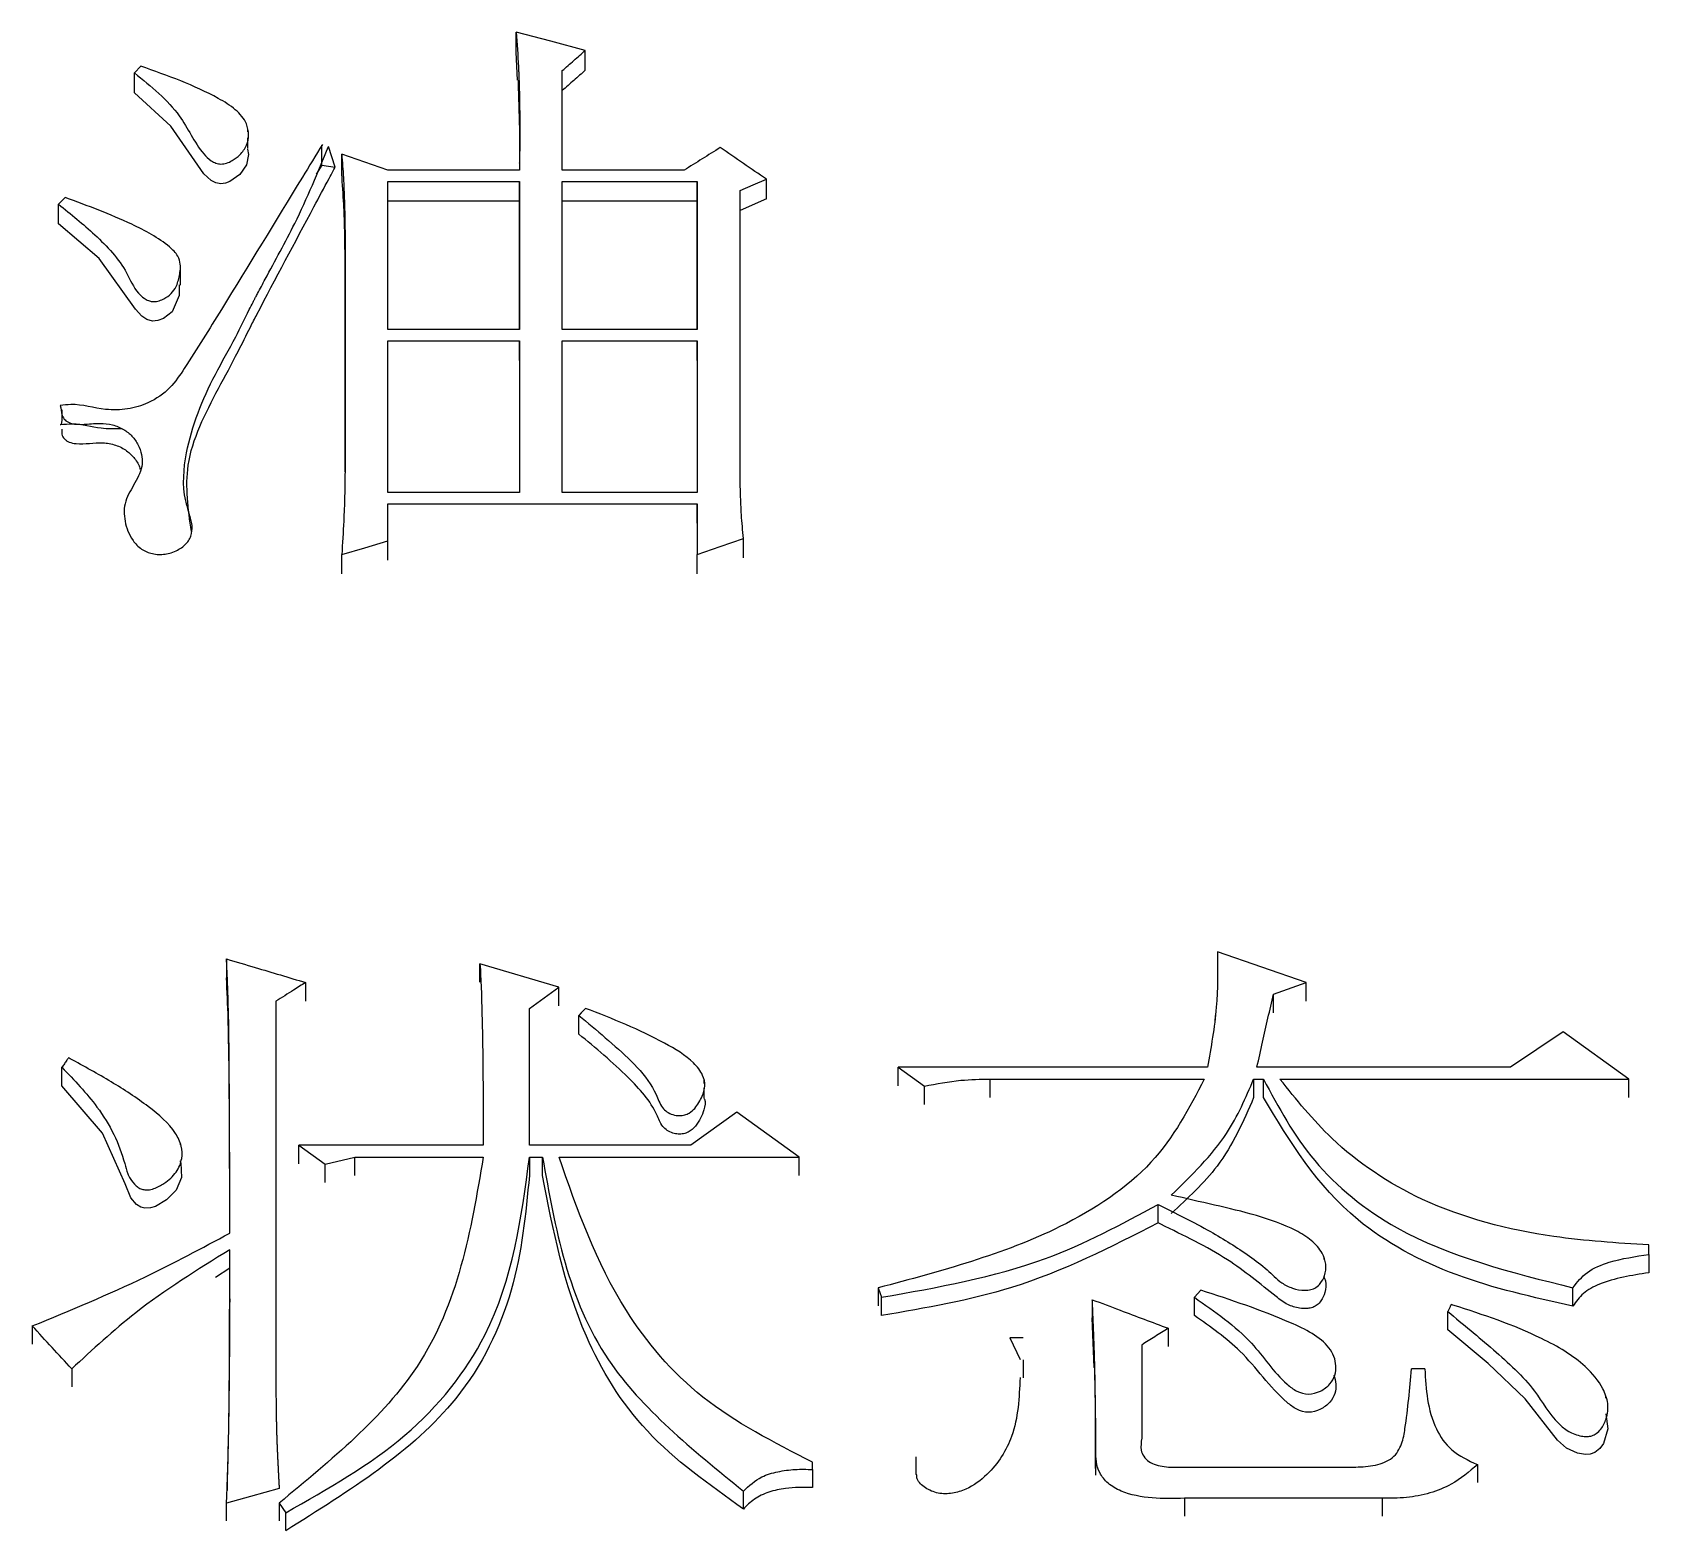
# Model space of a CAD drawing. Header units: millimetres. Extents: x 2379 to 4059, y 879 to 2067.
# Drawn here: x 2714.71 to 2720.02, y 1834.32 to 1839.24 of the extents above; entities that cross this region are included whole.
import ezdxf

# ---------------------------------------------------------------- set-up
doc = ezdxf.new("R2010")
doc.units = ezdxf.units.MM

msp = doc.modelspace()

# ---------------------------------------------------------------- linework, layer by layer
at = {"color": 7, "linetype": 'Continuous', "lineweight": 25}
for p, q in [((2716.3031, 1839.1733), (2716.3031, 1839.2388)), ((2716.3076, 1839.0816), (2716.3031, 1839.1733)), ((2716.5302, 1839.1142), (2716.5302, 1839.1795)), ((2715.0699, 1839.1277), (2715.0483, 1839.1054)), ((2715.0483, 1839.0401), (2715.0483, 1839.1054)), ((2716.4545, 1838.7857), (2716.4545, 1839.1128)), ((2715.4215, 1838.9122), (2715.4215, 1838.9216)), ((2715.4215, 1838.8566), (2715.4215, 1838.8924)), ((2715.7081, 1838.7952), (2715.6865, 1838.8639)), ((2715.7298, 1838.7729), (2715.7298, 1838.8379)), ((2715.6649, 1838.8027), (2715.6463, 1838.7724)), ((2715.6649, 1838.8027), (2715.7081, 1838.7952)), ((2716.3139, 1838.7857), (2715.8812, 1838.7857)), ((2716.8548, 1838.7857), (2716.4545, 1838.7857)), ((2715.8812, 1838.7485), (2716.3139, 1838.7485)), ((2715.8812, 1838.2621), (2715.8812, 1838.7485)), ((2716.3139, 1838.7485), (2716.3139, 1838.2621)), ((2716.3139, 1838.6836), (2716.3139, 1838.7485)), ((2716.4545, 1838.7485), (2716.898, 1838.7485)), ((2716.4545, 1838.2621), (2716.4545, 1838.7485)), ((2716.898, 1838.7485), (2716.898, 1838.2621)), ((2716.898, 1838.6836), (2716.898, 1838.7485)), ((2717.1252, 1838.6911), (2717.1252, 1838.7559)), ((2714.8211, 1838.6962), (2714.7995, 1838.6739)), ((2714.7995, 1838.6091), (2714.7995, 1838.6739)), ((2716.3139, 1838.6836), (2715.8812, 1838.6836)), ((2716.3139, 1838.2621), (2716.3139, 1838.6836)), ((2716.898, 1838.6836), (2716.4545, 1838.6836)), ((2716.898, 1838.2621), (2716.898, 1838.6836)), ((2717.0387, 1837.7875), (2717.0387, 1838.7186)), ((2717.1252, 1838.6911), (2717.0387, 1838.6538)), ((2715.7406, 1838.5843), (2715.7406, 1837.7951)), ((2715.7406, 1838.5843), (2715.7406, 1838.5196)), ((2715.7406, 1837.7951), (2715.7406, 1838.5196)), ((2715.1996, 1838.4085), (2715.1996, 1838.4733)), ((2716.3139, 1838.2621), (2715.8812, 1838.2621)), ((2716.898, 1838.2621), (2716.4545, 1838.2621)), ((2715.8812, 1838.2246), (2716.3139, 1838.2246)), ((2715.8812, 1837.727), (2715.8812, 1838.2246)), ((2716.3139, 1838.2246), (2716.3139, 1837.727)), ((2716.3139, 1838.1605), (2716.3139, 1838.2246)), ((2716.4545, 1838.2246), (2716.898, 1838.2246)), ((2716.4545, 1837.727), (2716.4545, 1838.2246)), ((2716.898, 1838.2246), (2716.898, 1837.727)), ((2716.898, 1838.1605), (2716.898, 1838.2246)), ((2714.8103, 1837.9882), (2714.8103, 1837.9988)), ((2716.3139, 1837.727), (2715.8812, 1837.727)), ((2716.898, 1837.727), (2716.4545, 1837.727)), ((2715.8812, 1837.6892), (2716.898, 1837.6892)), ((2715.8812, 1837.568), (2715.8812, 1837.6892)), ((2716.898, 1837.6892), (2716.898, 1837.5225)), ((2716.898, 1837.6259), (2716.898, 1837.6892)), ((2715.8812, 1837.5048), (2715.8812, 1837.568)), ((2717.0495, 1837.5124), (2717.0495, 1837.5756)), ((2715.7298, 1837.4594), (2715.7298, 1837.5225)), ((2716.898, 1837.4594), (2716.898, 1837.5225)), ((2715.3512, 1836.1939), (2715.3512, 1836.1326)), ((2716.4437, 1836.1012), (2716.1841, 1836.1784)), ((2716.1841, 1836.1172), (2716.1841, 1836.1784)), ((2718.8993, 1836.1166), (2718.6072, 1836.217)), ((2715.6108, 1836.1166), (2715.6108, 1836.0555)), ((2716.3464, 1836.0316), (2716.4437, 1836.1012)), ((2716.4437, 1836.0401), (2716.4437, 1836.1012)), ((2718.7911, 1836.078), (2718.8993, 1836.1166)), ((2718.7911, 1836.0169), (2718.7911, 1836.078)), ((2718.8993, 1836.0555), (2718.8993, 1836.1166)), ((2715.5134, 1836.0548), (2715.5135, 1834.8389)), ((2716.3464, 1835.5815), (2716.3464, 1836.0316)), ((2716.5087, 1835.9472), (2716.5087, 1836.0084)), ((2718.6001, 1836.0076), (2718.5984, 1835.9871)), ((2719.743, 1835.9541), (2719.5699, 1835.8379)), ((2719.9594, 1835.7991), (2719.743, 1835.9541)), ((2714.8103, 1835.7768), (2714.8103, 1835.8379)), ((2717.5579, 1835.8379), (2717.6445, 1835.7758)), ((2718.5747, 1835.8379), (2717.5579, 1835.8379)), ((2717.5579, 1835.7772), (2717.5579, 1835.8379)), ((2719.5699, 1835.8379), (2718.737, 1835.8379)), ((2716.9212, 1835.7848), (2716.9212, 1835.7959)), ((2716.9212, 1835.7349), (2716.9212, 1835.7703)), ((2717.6445, 1835.7152), (2717.6445, 1835.7758)), ((2717.8608, 1835.7991), (2718.5639, 1835.7991)), ((2717.8608, 1835.7384), (2717.8608, 1835.7991)), ((2718.7262, 1835.7991), (2718.7586, 1835.7991)), ((2718.7262, 1835.7991), (2718.7262, 1835.7384)), ((2718.7586, 1835.7384), (2718.7586, 1835.7991)), ((2718.8127, 1835.7991), (2719.9594, 1835.7991)), ((2719.9594, 1835.7384), (2719.9594, 1835.7991)), ((2717.0279, 1835.6904), (2716.8764, 1835.5815)), ((2717.2334, 1835.5426), (2717.0279, 1835.6904)), ((2715.2005, 1835.5836), (2715.2005, 1835.5872)), ((2715.5892, 1835.5815), (2715.6757, 1835.5193)), ((2716.1949, 1835.5815), (2715.5892, 1835.5815)), ((2715.5892, 1835.5211), (2715.5892, 1835.5815)), ((2715.6757, 1835.5193), (2715.7731, 1835.5426)), ((2715.7731, 1835.5426), (2716.1949, 1835.5426)), ((2715.7731, 1835.4823), (2715.7731, 1835.5426)), ((2716.8764, 1835.5815), (2716.3464, 1835.5815)), ((2716.3464, 1835.5426), (2716.3897, 1835.5426)), ((2716.3464, 1835.5426), (2716.3464, 1835.4823)), ((2716.3897, 1835.4823), (2716.3897, 1835.5426)), ((2716.4438, 1835.5426), (2717.2334, 1835.5426)), ((2717.2334, 1835.4823), (2717.2334, 1835.5426)), ((2715.2005, 1835.5264), (2715.2005, 1835.53)), ((2715.6757, 1835.459), (2715.6757, 1835.5193)), ((2718.4124, 1835.3264), (2718.4124, 1835.3868)), ((2715.362, 1835.2328), (2715.362, 1835.236)), ((2720.0243, 1835.2228), (2720.0243, 1835.2541)), ((2720.0243, 1835.2228), (2720.0243, 1835.1629)), ((2715.362, 1835.1782), (2715.3151, 1835.1468)), ((2718.958, 1835.2059), (2718.958, 1835.2122)), ((2717.493, 1835.1133), (2717.5038, 1835.082)), ((2717.493, 1835.1133), (2717.493, 1835.0536)), ((2717.5038, 1835.0223), (2717.5038, 1835.082)), ((2718.1961, 1835.0742), (2718.1961, 1835.0145)), ((2718.5531, 1835.1055), (2718.5315, 1835.082)), ((2719.7755, 1835.0535), (2719.7755, 1835.1133)), ((2718.2024, 1834.8519), (2718.1961, 1835.0141)), ((2719.3645, 1834.9751), (2719.3645, 1835.0351)), ((2714.7131, 1834.9879), (2714.7131, 1834.9283)), ((2718.4449, 1834.9802), (2718.4449, 1834.9206)), ((2717.9256, 1834.9488), (2717.9587, 1834.878)), ((2717.969, 1834.9488), (2717.9256, 1834.9488)), ((2718.3584, 1834.9253), (2718.3584, 1834.6188)), ((2717.9705, 1834.8175), (2717.9705, 1834.877)), ((2718.9892, 1834.8888), (2718.9892, 1834.8899)), ((2714.8427, 1834.8469), (2714.8427, 1834.7875)), ((2719.2887, 1834.8468), (2719.2454, 1834.8468)), ((2719.8837, 1834.7512), (2719.8837, 1834.7589)), ((2717.2767, 1834.5164), (2717.2767, 1834.54)), ((2717.6163, 1834.5584), (2717.6163, 1834.4994)), ((2718.207, 1834.52), (2718.2069, 1834.5351)), ((2718.207, 1834.5203), (2718.207, 1834.5794)), ((2718.207, 1834.5574), (2718.207, 1834.498)), ((2719.4618, 1834.5322), (2719.4618, 1834.4732)), ((2717.2767, 1834.5164), (2717.2767, 1834.4574)), ((2718.4882, 1834.5243), (2719.0615, 1834.5243)), ((2717.0495, 1834.3865), (2717.0495, 1834.4454)), ((2715.3512, 1834.3471), (2715.3512, 1834.406)), ((2715.5243, 1834.406), (2715.5459, 1834.3744)), ((2715.5243, 1834.406), (2715.5243, 1834.3471)), ((2715.5243, 1834.406), (2715.5243, 1834.3944)), ((2719.1481, 1834.4217), (2718.499, 1834.4217)), ((2718.499, 1834.4217), (2718.499, 1834.3629)), ((2719.1481, 1834.4217), (2719.1481, 1834.3629))]:
    msp.add_line(p, q, dxfattribs=at)
at = {"color": 7, "linetype": 'Continuous', "lineweight": 25, "flags": 128}
for points in [[(2716.5302, 1839.1795), (2716.4167, 1839.2092), (2716.3031, 1839.2388)], [(2715.4199, 1838.8552), (2715.4234, 1838.8374), (2715.4167, 1838.8029), (2715.3945, 1838.7713), (2715.3622, 1838.7483), (2715.3476, 1838.7429), (2715.3328, 1838.7411), (2715.3164, 1838.7441), (2715.3012, 1838.7517), (2715.2769, 1838.7742), (2715.1678, 1838.9307), (2715.0483, 1839.0401), (2715.0483, 1839.0401)], [(2715.6649, 1838.8027), (2715.6648, 1838.8319), (2715.6648, 1838.8498), (2715.6648, 1838.8677)], [(2715.8812, 1838.7857), (2715.8055, 1838.8118), (2715.7298, 1838.8379)], [(2717.0387, 1838.7186), (2717.0819, 1838.7373), (2717.1252, 1838.7559)], [(2715.1954, 1838.4093), (2715.1959, 1838.3741), (2715.173, 1838.3201), (2715.1436, 1838.298), (2715.126, 1838.2914), (2715.1082, 1838.2898), (2715.0895, 1838.2952), (2715.0729, 1838.3064), (2715.0523, 1838.3296), (2714.9325, 1838.4951), (2714.7995, 1838.6091), (2714.7995, 1838.6091)], [(2715.7298, 1837.5225), (2715.8055, 1837.5453), (2715.8812, 1837.568)], [(2716.898, 1837.5225), (2716.9738, 1837.549), (2717.0495, 1837.5756)], [(2716.5303, 1836.0316), (2716.5248, 1836.0257), (2716.5167, 1836.017), (2716.5087, 1836.0084)], [(2715.2, 1835.526), (2715.2011, 1835.5239), (2715.2035, 1835.4757), (2715.1859, 1835.4337), (2715.1543, 1835.4019), (2715.1182, 1835.381), (2715.1011, 1835.3758), (2715.0827, 1835.3748), (2715.0698, 1835.3782), (2715.0552, 1835.3872), (2715.0364, 1835.409), (2715.0179, 1835.4552), (2714.9438, 1835.6209), (2714.8103, 1835.7768), (2714.8103, 1835.7768)], [(2718.5315, 1835.0223), (2718.5315, 1835.0439), (2718.5315, 1835.0629), (2718.5315, 1835.082)], [(2719.8837, 1834.699), (2719.8898, 1834.65), (2719.8754, 1834.6022), (2719.8638, 1834.5855), (2719.8469, 1834.5717), (2719.8324, 1834.5664), (2719.8166, 1834.5651), (2719.7908, 1834.5696), (2719.7539, 1834.5867), (2719.7242, 1834.613), (2719.6183, 1834.7483), (2719.4969, 1834.865), (2719.3645, 1834.9751), (2719.3645, 1834.9751)], [(2715.5243, 1834.4533), (2715.4769, 1834.4403), (2715.4296, 1834.4274), (2715.3512, 1834.406)], [(2715.5459, 1834.3156), (2715.5459, 1834.3417), (2715.5459, 1834.358), (2715.5459, 1834.3744)]]:
    msp.add_lwpolyline(points, dxfattribs=at)
at = {"color": 7, "linetype": 'Continuous', "lineweight": 25}
for points, knots in [([(2716.3031, 1839.2388), (2716.3058, 1839.2012), (2716.3089, 1839.1588), (2716.311, 1839.114), (2716.3115, 1839.1023), (2716.312, 1839.0905), (2716.3125, 1839.0763), (2716.313, 1839.0622), (2716.3133, 1839.048), (2716.3137, 1839.0338), (2716.314, 1839.0197), (2716.3142, 1839.0055), (2716.3144, 1838.9913), (2716.3145, 1838.9771), (2716.3146, 1838.963), (2716.3147, 1838.9488), (2716.3148, 1838.9346), (2716.3148, 1838.9204), (2716.3148, 1838.9062), (2716.3147, 1838.892), (2716.3147, 1838.8802), (2716.3146, 1838.8707), (2716.3146, 1838.8636), (2716.3145, 1838.8565), (2716.3145, 1838.8494), (2716.3144, 1838.8423), (2716.3144, 1838.8352), (2716.3143, 1838.8281), (2716.3142, 1838.821), (2716.3142, 1838.8139), (2716.3141, 1838.8068), (2716.314, 1838.7974), (2716.3139, 1838.7904), (2716.3139, 1838.7857)], [0, 0, 0, 0, 0.250151, 0.281419, 0.297053, 0.328322, 0.35959, 0.390858, 0.422126, 0.453395, 0.484663, 0.515931, 0.5472, 0.578468, 0.609736, 0.641004, 0.672273, 0.703541, 0.734809, 0.766077, 0.797346, 0.81298, 0.828614, 0.844248, 0.859882, 0.875516, 0.891151, 0.906785, 0.922419, 0.938053, 0.953687, 0.969321, 1, 1, 1, 1]), ([(2716.4545, 1839.1128), (2716.4671, 1839.1239), (2716.4924, 1839.1462), (2716.5176, 1839.1684), (2716.5302, 1839.1795)], [0, 0, 0, 0, 0.5000004, 1, 1, 1, 1]), ([(2715.0483, 1839.1054), (2715.1034, 1839.061), (2715.2008, 1838.9823), (2715.2474, 1838.869), (2715.2952, 1838.8192), (2715.3156, 1838.8085), (2715.3336, 1838.8048), (2715.3528, 1838.8084), (2715.3742, 1838.8188), (2715.3985, 1838.8378), (2715.4194, 1838.8669), (2715.4255, 1838.9028), (2715.4179, 1838.9448), (2715.382, 1838.9874), (2715.2685, 1839.0569), (2715.158, 1839.0963), (2715.0699, 1839.1277)], [0, 0, 0, 0, 0.207529, 0.367373, 0.400836, 0.41667, 0.431354, 0.448141, 0.466694, 0.497248, 0.538464, 0.578549, 0.619959, 0.682144, 0.746848, 1, 1, 1, 1]), ([(2716.5302, 1839.1142), (2716.5176, 1839.1031), (2716.4924, 1839.0809), (2716.4671, 1839.0586), (2716.4545, 1839.0475)], [0, 0, 0, 0, 0.499998, 1, 1, 1, 1]), ([(2716.3094, 1839.0819), (2716.3092, 1839.0814), (2716.3088, 1839.0807), (2716.3107, 1839.037), (2716.3135, 1838.9455), (2716.314, 1838.8669), (2716.314, 1838.8206), (2716.314, 1838.8086), (2716.3141, 1838.8093), (2716.3141, 1838.8096)], [0, 0, 0, 0, 0.0810768, 0.1174488, 0.5565368, 0.7543349, 0.8942705, 0.9630501, 1, 1, 1, 1]), ([(2715.6666, 1838.8707), (2715.6446, 1838.8346), (2715.5342, 1838.6544), (2715.3844, 1838.4083), (2715.2408, 1838.1771), (2715.1691, 1838.0686), (2715.1027, 1838.0211), (2715.0267, 1837.9981), (2714.9384, 1837.9964), (2714.8665, 1838.0202), (2714.8163, 1838.0139), (2714.8048, 1838.0124)], [0, 0, 0, 0, 0.101091, 0.505417, 0.686144, 0.747623, 0.809949, 0.856214, 0.902538, 0.977672, 1, 1, 1, 1]), ([(2714.8103, 1837.9988), (2714.8098, 1837.9935), (2714.8086, 1837.9828), (2714.8153, 1837.9703), (2714.8234, 1837.9618), (2714.8345, 1837.9552), (2714.8585, 1837.9495), (2714.889, 1837.9512), (2714.9165, 1837.9531), (2714.9443, 1837.9545), (2714.9771, 1837.9506), (2715.0138, 1837.9354), (2715.0428, 1837.9121), (2715.0622, 1837.8834), (2715.0733, 1837.852), (2715.0763, 1837.8088), (2715.0516, 1837.7575), (2715.0134, 1837.699), (2715.0139, 1837.6313), (2715.0347, 1837.5768), (2715.0648, 1837.5442), (2715.0885, 1837.5311), (2715.1077, 1837.5251), (2715.1282, 1837.5224), (2715.1496, 1837.5235), (2715.1706, 1837.5285), (2715.1903, 1837.5369), (2715.2077, 1837.5476), (2715.2215, 1837.5606), (2715.2313, 1837.5755), (2715.2428, 1837.6081), (2715.2314, 1837.6509), (2715.2045, 1837.7366), (2715.2169, 1837.8961), (2715.289, 1838.0746), (2715.3768, 1838.2261), (2715.4153, 1838.3061), (2715.4356, 1838.3463), (2715.4417, 1838.3582), (2715.4437, 1838.3622), (2715.4452, 1838.3651), (2715.4482, 1838.3708), (2715.4595, 1838.3921), (2715.5021, 1838.4731), (2715.5908, 1838.6314), (2715.6515, 1838.779), (2715.6865, 1838.8639)], [0, 0, 0, 0, 0.00737, 0.015009, 0.018555, 0.022128, 0.030111, 0.045178, 0.055064, 0.060343, 0.075509, 0.090437, 0.104896, 0.120548, 0.135595, 0.150698, 0.180779, 0.211233, 0.242231, 0.273349, 0.290015, 0.297441, 0.304692, 0.312416, 0.319982, 0.327794, 0.336224, 0.34425, 0.351944, 0.359644, 0.367692, 0.398957, 0.418859, 0.492604, 0.619034, 0.682459, 0.727701, 0.740175, 0.743874, 0.745883, 0.74615, 0.748384, 0.7547, 0.77878, 0.872725, 1, 1, 1, 1]), ([(2715.7298, 1838.8379), (2715.7317, 1838.8122), (2715.7356, 1838.761), (2715.7393, 1838.6764), (2715.7401, 1838.6175), (2715.7406, 1838.5843)], [0, 0, 0, 0, 0.303893, 0.607799, 1, 1, 1, 1]), ([(2716.9738, 1838.8602), (2716.9539, 1838.8478), (2716.9143, 1838.823), (2716.8746, 1838.7981), (2716.8548, 1838.7857)], [0, 0, 0, 0, 0.5, 1, 1, 1, 1]), ([(2717.1252, 1838.7559), (2717.1, 1838.7733), (2717.0495, 1838.8081), (2716.999, 1838.8428), (2716.9738, 1838.8602)], [0, 0, 0, 0, 0.499999, 1, 1, 1, 1]), ([(2715.2356, 1837.599), (2715.2254, 1837.6719), (2715.2026, 1837.8337), (2715.3028, 1838.0284), (2715.3826, 1838.1755), (2715.4229, 1838.2573), (2715.5049, 1838.4166), (2715.5926, 1838.5789), (2715.6761, 1838.7359), (2715.6986, 1838.7778), (2715.7053, 1838.7901), (2715.7074, 1838.7939), (2715.7081, 1838.7952)], [0, 0, 0, 0, 0.170464, 0.377976, 0.481664, 0.549904, 0.585303, 0.888417, 0.96815, 0.99006, 0.996526, 1, 1, 1, 1]), ([(2715.7406, 1838.5196), (2715.7402, 1838.5454), (2715.7395, 1838.5969), (2715.7366, 1838.6814), (2715.7322, 1838.74), (2715.7298, 1838.7729)], [0, 0, 0, 0, 0.304283, 0.608582, 1, 1, 1, 1]), ([(2714.7995, 1838.6739), (2714.8399, 1838.6412), (2714.9247, 1838.5726), (2715.0164, 1838.4742), (2715.047, 1838.3948), (2715.0771, 1838.3663), (2715.093, 1838.3572), (2715.1073, 1838.3536), (2715.1228, 1838.3543), (2715.143, 1838.3608), (2715.1651, 1838.375), (2715.1872, 1838.4), (2715.1957, 1838.4356), (2715.2027, 1838.4717), (2715.192, 1838.5073), (2715.1412, 1838.5566), (2715.0164, 1838.6235), (2714.8952, 1838.6687), (2714.8211, 1838.6962)], [0, 0, 0, 0, 0.145124, 0.304252, 0.383323, 0.40611, 0.420719, 0.431527, 0.442364, 0.458238, 0.484495, 0.512276, 0.553409, 0.599258, 0.628708, 0.668116, 0.797317, 1, 1, 1, 1]), ([(2714.8048, 1838.0124), (2714.8068, 1838.0022), (2714.8103, 1837.9844), (2714.8105, 1837.9637), (2714.8086, 1837.9527), (2714.8068, 1837.9497), (2714.8058, 1837.9489), (2714.8052, 1837.9487), (2714.805, 1837.9486), (2714.8048, 1837.9485)], [0, 0, 0, 0, 0.493604, 0.861876, 0.955662, 0.982084, 0.991539, 0.995796, 1, 1, 1, 1]), ([(2715.0086, 1837.9356), (2714.9852, 1837.9354), (2714.93, 1837.9348), (2714.8636, 1837.9552), (2714.8184, 1837.9501), (2714.8048, 1837.9485)], [0, 0, 0, 0, 0.339873, 0.802206, 1, 1, 1, 1]), ([(2714.8103, 1837.9349), (2714.8097, 1837.9293), (2714.8085, 1837.918), (2714.8162, 1837.9049), (2714.8253, 1837.8966), (2714.8376, 1837.8902), (2714.8781, 1837.8831), (2714.9297, 1837.8943), (2714.9878, 1837.884), (2715.0242, 1837.8651), (2715.0507, 1837.8383), (2715.0643, 1837.8166), (2715.067, 1837.804), (2715.0672, 1837.8028)], [0, 0, 0, 0, 0.061337, 0.123567, 0.151718, 0.180699, 0.247393, 0.495687, 0.618225, 0.741474, 0.859447, 0.986915, 1, 1, 1, 1]), ([(2715.7406, 1837.7951), (2715.7403, 1837.7681), (2715.7397, 1837.7141), (2715.7362, 1837.6232), (2715.7321, 1837.5593), (2715.7298, 1837.5225)], [0, 0, 0, 0, 0.297543, 0.595099, 1, 1, 1, 1]), ([(2717.0495, 1837.5756), (2717.0472, 1837.6016), (2717.0429, 1837.6499), (2717.0399, 1837.7206), (2717.0391, 1837.7652), (2717.0387, 1837.7875)], [0, 0, 0, 0, 0.368696, 0.68428, 1, 1, 1, 1]), ([(2715.362, 1835.2931), (2715.3619, 1835.3431), (2715.3619, 1835.3994), (2715.3618, 1835.4586), (2715.3617, 1835.4742), (2715.3617, 1835.4867), (2715.3617, 1835.5023), (2715.3616, 1835.5179), (2715.3616, 1835.5428), (2715.3615, 1835.5677), (2715.3614, 1835.5989), (2715.3613, 1835.6238), (2715.3612, 1835.6549), (2715.361, 1835.6798), (2715.3608, 1835.7233), (2715.3605, 1835.7669), (2715.3603, 1835.829), (2715.3594, 1835.9168), (2715.3583, 1836.0048), (2715.3561, 1836.0742), (2715.3552, 1836.0994), (2715.3545, 1836.1183), (2715.3538, 1836.134), (2715.3533, 1836.1466), (2715.3527, 1836.1592), (2715.352, 1836.175), (2715.3515, 1836.1876), (2715.3512, 1836.1939)], [0, 0, 0, 0, 0.165615, 0.186317, 0.196668, 0.21737, 0.227722, 0.248424, 0.269126, 0.31053, 0.331232, 0.372636, 0.393338, 0.434742, 0.455444, 0.538253, 0.579657, 0.662465, 0.831215, 0.873409, 0.894506, 0.915603, 0.9367, 0.947248, 0.957797, 0.978898, 1, 1, 1, 1]), ([(2715.3512, 1836.1939), (2715.3827, 1836.1845), (2715.4417, 1836.1669), (2715.5282, 1836.1412), (2715.5833, 1836.1248), (2715.6108, 1836.1166)], [0, 0, 0, 0, 0.364009, 0.682004, 1, 1, 1, 1]), ([(2716.1841, 1836.1784), (2716.1856, 1836.151), (2716.1878, 1836.1099), (2716.1908, 1836.0138), (2716.1928, 1835.9176), (2716.1937, 1835.8315), (2716.1939, 1835.7988), (2716.194, 1835.7902), (2716.1941, 1835.7816), (2716.1941, 1835.7712), (2716.1942, 1835.7609), (2716.1943, 1835.7523), (2716.1943, 1835.7437), (2716.1944, 1835.735), (2716.1944, 1835.7247), (2716.1945, 1835.7143), (2716.1945, 1835.704), (2716.1946, 1835.6954), (2716.1946, 1835.6868), (2716.1947, 1835.6781), (2716.1947, 1835.6678), (2716.1947, 1835.6592), (2716.1947, 1835.6523), (2716.1948, 1835.6471), (2716.1948, 1835.6419), (2716.1948, 1835.6367), (2716.1948, 1835.6315), (2716.1948, 1835.6264), (2716.1948, 1835.6212), (2716.1949, 1835.616), (2716.1949, 1835.6108), (2716.1949, 1835.6056), (2716.1949, 1835.6013), (2716.1949, 1835.597), (2716.1949, 1835.5907), (2716.1949, 1835.5853), (2716.1949, 1835.5815)], [0, 0, 0, 0, 0.138343, 0.207516, 0.484205, 0.622549, 0.639842, 0.648489, 0.665782, 0.683074, 0.700367, 0.71766, 0.726307, 0.7436, 0.760893, 0.778185, 0.795478, 0.812771, 0.821418, 0.838711, 0.856004, 0.873296, 0.881943, 0.890589, 0.899236, 0.907882, 0.916529, 0.925175, 0.933822, 0.942468, 0.951115, 0.959761, 0.968407, 0.972731, 0.981377, 1, 1, 1, 1]), ([(2718.6072, 1836.217), (2718.6079, 1836.1563), (2718.6089, 1836.0626), (2718.5919, 1835.9363), (2718.5805, 1835.8707), (2718.5747, 1835.8379)], [0, 0, 0, 0, 0.4788373, 0.7392205, 1, 1, 1, 1]), ([(2715.3619, 1835.2931), (2715.3619, 1835.323), (2715.3618, 1835.4028), (2715.3615, 1835.5324), (2715.361, 1835.6381), (2715.3606, 1835.7065), (2715.3604, 1835.7376), (2715.3601, 1835.8121), (2715.3587, 1835.899), (2715.3565, 1836.0181), (2715.3533, 1836.0876), (2715.3512, 1836.1324)], [0, 0, 0, 0, 0.106229, 0.28391, 0.461592, 0.483802, 0.528222, 0.572642, 0.750327, 0.839168, 1, 1, 1, 1]), ([(2715.6108, 1836.1166), (2715.5977, 1836.1083), (2715.5749, 1836.0938), (2715.5425, 1836.0732), (2715.5231, 1836.0609), (2715.5134, 1836.0548)], [0, 0, 0, 0, 0.404151, 0.702075, 1, 1, 1, 1]), ([(2718.737, 1835.8379), (2718.7432, 1835.8655), (2718.7553, 1835.9193), (2718.7734, 1835.9993), (2718.7852, 1836.0518), (2718.7911, 1836.078)], [0, 0, 0, 0, 0.344184, 0.672092, 1, 1, 1, 1]), ([(2716.5087, 1836.0084), (2716.5161, 1836.0024), (2716.5531, 1835.9721), (2716.6461, 1835.8916), (2716.7474, 1835.8007), (2716.7758, 1835.7127), (2716.7975, 1835.6909), (2716.8172, 1835.6816), (2716.8379, 1835.6782), (2716.857, 1835.6804), (2716.8749, 1835.6884), (2716.8967, 1835.7087), (2716.9138, 1835.7394), (2716.9262, 1835.7768), (2716.9167, 1835.8162), (2716.8758, 1835.8687), (2716.7848, 1835.922), (2716.6644, 1835.9799), (2716.5751, 1836.0143), (2716.5303, 1836.0316)], [0, 0, 0, 0, 0.025946, 0.129765, 0.338783, 0.385933, 0.404152, 0.422428, 0.440778, 0.454644, 0.468541, 0.48998, 0.535407, 0.570955, 0.607001, 0.655235, 0.757864, 0.878395, 1, 1, 1, 1]), ([(2716.921, 1835.7345), (2716.9211, 1835.7342), (2716.9263, 1835.7229), (2716.919, 1835.6899), (2716.9014, 1835.6528), (2716.8742, 1835.6263), (2716.8528, 1835.6186), (2716.835, 1835.6177), (2716.8165, 1835.6213), (2716.7983, 1835.6296), (2716.7775, 1835.6495), (2716.7547, 1835.716), (2716.6612, 1835.8202), (2716.5642, 1835.901), (2716.5087, 1835.9472)], [0, 0, 0, 0, 0.001631, 0.062853, 0.163889, 0.211021, 0.234976, 0.258905, 0.283733, 0.31285, 0.343972, 0.415614, 0.666074, 1, 1, 1, 1]), ([(2714.8103, 1835.8379), (2714.851, 1835.7956), (2714.9425, 1835.7005), (2715.0049, 1835.5762), (2715.0233, 1835.4935), (2715.036, 1835.4688), (2715.0489, 1835.4518), (2715.0655, 1835.44), (2715.079, 1835.4351), (2715.0953, 1835.4346), (2715.119, 1835.4404), (2715.1526, 1835.459), (2715.1888, 1835.4914), (2715.2065, 1835.5359), (2715.2054, 1835.5807), (2715.1744, 1835.6432), (2715.0919, 1835.714), (2714.9722, 1835.7924), (2714.8811, 1835.8421), (2714.8338, 1835.868), (2714.832, 1835.8689)], [0, 0, 0, 0, 0.148093, 0.332862, 0.364698, 0.380614, 0.406973, 0.418965, 0.429085, 0.43924, 0.454283, 0.483092, 0.528609, 0.572041, 0.609672, 0.651115, 0.755731, 0.873051, 0.995164, 1, 1, 1, 1]), ([(2714.832, 1835.8689), (2714.8301, 1835.8663), (2714.8256, 1835.8598), (2714.8184, 1835.8494), (2714.813, 1835.8417), (2714.8103, 1835.8379)], [0, 0, 0, 0, 0.2564518, 0.6282259, 1, 1, 1, 1]), ([(2718.5639, 1835.7991), (2718.5143, 1835.7035), (2718.4131, 1835.5088), (2718.0319, 1835.257), (2717.6989, 1835.1682), (2717.493, 1835.1133)], [0, 0, 0, 0, 0.2692448, 0.5481753, 1, 1, 1, 1]), ([(2717.6445, 1835.7758), (2717.6842, 1835.7835), (2717.7554, 1835.7974), (2717.8285, 1835.7986), (2717.8608, 1835.7991)], [0, 0, 0, 0, 0.558835, 1, 1, 1, 1]), ([(2718.4557, 1835.418), (2718.5225, 1835.4829), (2718.6409, 1835.5979), (2718.7003, 1835.738), (2718.7262, 1835.7991)], [0, 0, 0, 0, 0.563817, 1, 1, 1, 1]), ([(2718.7586, 1835.7991), (2718.8079, 1835.7068), (2718.9077, 1835.5197), (2719.2434, 1835.246), (2719.5721, 1835.164), (2719.7755, 1835.1133)], [0, 0, 0, 0, 0.270771, 0.548729, 1, 1, 1, 1]), ([(2720.0243, 1835.2541), (2719.92, 1835.2606), (2719.6638, 1835.2768), (2719.2877, 1835.3755), (2718.9897, 1835.5777), (2718.8664, 1835.732), (2718.8127, 1835.7991)], [0, 0, 0, 0, 0.214752, 0.527903, 0.794745, 1, 1, 1, 1]), ([(2718.7262, 1835.7381), (2718.6923, 1835.6603), (2718.6312, 1835.5202), (2718.5098, 1835.4076), (2718.4557, 1835.3575)], [0, 0, 0, 0, 0.555147, 1, 1, 1, 1]), ([(2719.7755, 1835.0532), (2719.6452, 1835.082), (2719.388, 1835.1387), (2718.9906, 1835.3534), (2718.8457, 1835.5937), (2718.7586, 1835.7381)], [0, 0, 0, 0, 0.290646, 0.573901, 1, 1, 1, 1]), ([(2716.1949, 1835.5426), (2716.1539, 1835.3011), (2716.0795, 1834.8642), (2715.6959, 1834.5476), (2715.5243, 1834.406)], [0, 0, 0, 0, 0.552698, 1, 1, 1, 1]), ([(2715.5459, 1834.3744), (2715.684, 1834.4524), (2715.9559, 1834.6062), (2716.2763, 1835.0122), (2716.32, 1835.3426), (2716.3464, 1835.5426)], [0, 0, 0, 0, 0.289357, 0.569882, 1, 1, 1, 1]), ([(2716.3897, 1835.5426), (2716.4314, 1835.3084), (2716.5068, 1834.8853), (2716.882, 1834.5812), (2717.0495, 1834.4454)], [0, 0, 0, 0, 0.55346, 1, 1, 1, 1]), ([(2717.2767, 1834.54), (2717.1497, 1834.6052), (2716.8994, 1834.7337), (2716.603, 1835.0869), (2716.5038, 1835.3706), (2716.4438, 1835.5426)], [0, 0, 0, 0, 0.288413, 0.568681, 1, 1, 1, 1]), ([(2716.3464, 1835.482), (2716.3342, 1835.356), (2716.3098, 1835.1028), (2716.0944, 1834.6574), (2715.7554, 1834.446), (2715.5459, 1834.3152)], [0, 0, 0, 0, 0.2743384, 0.5515004, 1, 1, 1, 1]), ([(2717.0495, 1834.3862), (2716.9366, 1834.4667), (2716.7135, 1834.6256), (2716.4813, 1835.0105), (2716.4243, 1835.3038), (2716.3897, 1835.482)], [0, 0, 0, 0, 0.287076, 0.566904, 1, 1, 1, 1]), ([(2717.5038, 1835.082), (2717.6886, 1835.1149), (2718.0154, 1835.1732), (2718.2921, 1835.3221), (2718.4124, 1835.3868)], [0, 0, 0, 0, 0.565186, 1, 1, 1, 1]), ([(2718.4124, 1835.3868), (2718.4705, 1835.3582), (2718.5748, 1835.3068), (2718.6928, 1835.2328), (2718.7701, 1835.1755), (2718.8089, 1835.133), (2718.8532, 1835.1106), (2718.8874, 1835.1039), (2718.9144, 1835.1063), (2718.9326, 1835.114), (2718.9489, 1835.1299), (2718.9618, 1835.1559), (2718.966, 1835.1907), (2718.9515, 1835.2318), (2718.9177, 1835.2713), (2718.8053, 1835.338), (2718.6415, 1835.3747), (2718.5029, 1835.407), (2718.4557, 1835.418)], [0, 0, 0, 0, 0.1508023, 0.2709956, 0.3310658, 0.3838686, 0.4145429, 0.4453603, 0.4595077, 0.473787, 0.4897829, 0.5152396, 0.5501128, 0.5845227, 0.6315599, 0.6798073, 0.8910095, 1, 1, 1, 1]), ([(2714.7131, 1834.9879), (2714.8385, 1835.0396), (2715.062, 1835.1318), (2715.2705, 1835.2439), (2715.362, 1835.2931)], [0, 0, 0, 0, 0.561153, 1, 1, 1, 1]), ([(2718.4124, 1835.3264), (2718.2563, 1835.2468), (2717.9748, 1835.1033), (2717.649, 1835.047), (2717.5038, 1835.022)], [0, 0, 0, 0, 0.554508, 1, 1, 1, 1]), ([(2718.9561, 1835.1512), (2718.9585, 1835.1461), (2718.9664, 1835.1291), (2718.9626, 1835.1002), (2718.9514, 1835.0735), (2718.9364, 1835.0571), (2718.921, 1835.0483), (2718.9007, 1835.0442), (2718.8721, 1835.046), (2718.8341, 1835.0576), (2718.7593, 1835.1165), (2718.636, 1835.2191), (2718.4931, 1835.2867), (2718.4154, 1835.3249), (2718.4124, 1835.3264)], [0, 0, 0, 0, 0.026164, 0.087758, 0.135326, 0.162527, 0.184979, 0.207442, 0.242087, 0.295008, 0.361268, 0.645569, 0.986462, 1, 1, 1, 1]), ([(2715.362, 1835.2385), (2715.2555, 1835.1724), (2715.0667, 1835.0552), (2714.9107, 1834.9101), (2714.8427, 1834.8469)], [0, 0, 0, 0, 0.563978, 1, 1, 1, 1]), ([(2715.3512, 1834.406), (2715.3514, 1834.4119), (2715.3519, 1834.4239), (2715.3525, 1834.4389), (2715.3531, 1834.4538), (2715.3535, 1834.4658), (2715.3541, 1834.4808), (2715.3545, 1834.4927), (2715.355, 1834.5077), (2715.3554, 1834.5197), (2715.3559, 1834.5346), (2715.3562, 1834.5466), (2715.3566, 1834.5585), (2715.3569, 1834.5705), (2715.3574, 1834.5914), (2715.3587, 1834.6571), (2715.3599, 1834.7288), (2715.3606, 1834.8361), (2715.361, 1834.9017), (2715.3612, 1834.9612), (2715.3613, 1834.9761), (2715.3614, 1834.988), (2715.3614, 1834.9999), (2715.3614, 1835.0118), (2715.3615, 1835.0266), (2715.3615, 1835.0385), (2715.3616, 1835.0534), (2715.3616, 1835.0653), (2715.3617, 1835.0801), (2715.3617, 1835.092), (2715.3617, 1835.1069), (2715.3618, 1835.1187), (2715.3618, 1835.1306), (2715.3618, 1835.1425), (2715.3618, 1835.1544), (2715.3619, 1835.1648), (2715.3619, 1835.1722), (2715.3619, 1835.1781), (2715.3619, 1835.1855), (2715.3619, 1835.1915), (2715.3619, 1835.1974), (2715.3619, 1835.2033), (2715.362, 1835.2093), (2715.362, 1835.2167), (2715.362, 1835.2226), (2715.362, 1835.2304), (2715.362, 1835.2352), (2715.362, 1835.2385)], [0, 0, 0, 0, 0.0214794, 0.0429589, 0.0536986, 0.0751781, 0.0859178, 0.1073972, 0.118137, 0.1396164, 0.1503561, 0.1718356, 0.1825753, 0.1933151, 0.2147945, 0.2577535, 0.4295896, 0.4725486, 0.6443843, 0.6658637, 0.6873432, 0.6980829, 0.7088226, 0.7303021, 0.7410418, 0.7625212, 0.773261, 0.7947404, 0.8054801, 0.8269596, 0.8376993, 0.8591787, 0.8699185, 0.8806582, 0.9021376, 0.9128774, 0.9182472, 0.9289869, 0.9343568, 0.9450965, 0.9504664, 0.9558363, 0.966576, 0.9719458, 0.9826856, 0.9880554, 1, 1, 1, 1]), ([(2719.7755, 1835.1133), (2719.7896, 1835.1316), (2719.8186, 1835.169), (2719.9099, 1835.2058), (2719.9806, 1835.2163), (2720.0243, 1835.2228)], [0, 0, 0, 0, 0.268422, 0.549119, 1, 1, 1, 1]), ([(2720.0243, 1835.1626), (2719.9685, 1835.1541), (2719.8913, 1835.1424), (2719.8066, 1835.0977), (2719.7857, 1835.0679), (2719.7755, 1835.0532)], [0, 0, 0, 0, 0.570927, 0.789593, 1, 1, 1, 1]), ([(2715.3616, 1835.0769), (2715.361, 1834.9561), (2715.3602, 1834.7809), (2715.3561, 1834.5831), (2715.3539, 1834.495), (2715.353, 1834.4574), (2715.3528, 1834.4502), (2715.3528, 1834.4475), (2715.3528, 1834.4473), (2715.3528, 1834.4472)], [0, 0, 0, 0, 0.550092, 0.798339, 0.953196, 0.981605, 0.991175, 0.997773, 1, 1, 1, 1]), ([(2718.207, 1834.5794), (2718.207, 1834.5845), (2718.207, 1834.5922), (2718.2069, 1834.6024), (2718.2069, 1834.6101), (2718.2069, 1834.6178), (2718.2069, 1834.6254), (2718.2069, 1834.6331), (2718.2069, 1834.6408), (2718.2068, 1834.6485), (2718.2068, 1834.6561), (2718.2068, 1834.6638), (2718.2068, 1834.6715), (2718.2067, 1834.6791), (2718.2067, 1834.6868), (2718.2066, 1834.6945), (2718.2066, 1834.7021), (2718.2065, 1834.7098), (2718.2065, 1834.7174), (2718.2064, 1834.7251), (2718.2064, 1834.7328), (2718.2063, 1834.7404), (2718.2062, 1834.7481), (2718.2061, 1834.7557), (2718.206, 1834.7634), (2718.2059, 1834.7711), (2718.2058, 1834.7787), (2718.2057, 1834.7864), (2718.2056, 1834.794), (2718.2055, 1834.8017), (2718.2053, 1834.8093), (2718.2052, 1834.817), (2718.205, 1834.8246), (2718.2049, 1834.8323), (2718.2047, 1834.8399), (2718.2045, 1834.8476), (2718.2043, 1834.8552), (2718.2041, 1834.8629), (2718.2039, 1834.8705), (2718.2037, 1834.8782), (2718.2034, 1834.8858), (2718.2032, 1834.8935), (2718.203, 1834.9011), (2718.2027, 1834.9087), (2718.2024, 1834.9164), (2718.2022, 1834.924), (2718.2019, 1834.9317), (2718.2016, 1834.9393), (2718.2014, 1834.9469), (2718.2011, 1834.9546), (2718.2008, 1834.9622), (2718.2005, 1834.9698), (2718.2002, 1834.9775), (2718.1999, 1834.9851), (2718.1996, 1834.9927), (2718.1993, 1835.0004), (2718.1989, 1835.008), (2718.1986, 1835.0156), (2718.1983, 1835.0233), (2718.198, 1835.0309), (2718.1977, 1835.0385), (2718.1973, 1835.0462), (2718.197, 1835.0538), (2718.1966, 1835.0631), (2718.1963, 1835.0699), (2718.1961, 1835.0742)], [0, 0, 0, 0, 0.0309241, 0.0463862, 0.0618483, 0.0773103, 0.0927724, 0.1082345, 0.1236965, 0.1391586, 0.1546207, 0.1700827, 0.1855448, 0.2010069, 0.216469, 0.231931, 0.2473931, 0.2628552, 0.2783172, 0.2937793, 0.3092414, 0.3247034, 0.3401655, 0.3556276, 0.3710896, 0.3865517, 0.4020138, 0.4174758, 0.4329379, 0.4484, 0.4638621, 0.4793241, 0.4947862, 0.5102483, 0.5257103, 0.5411724, 0.5566345, 0.5720965, 0.5875586, 0.6030207, 0.6184828, 0.6339448, 0.6494069, 0.664869, 0.680331, 0.6957931, 0.7112552, 0.7267172, 0.7421793, 0.7576414, 0.7731034, 0.7885655, 0.8040276, 0.8194896, 0.8349517, 0.8504138, 0.8658758, 0.8813379, 0.8968, 0.9122621, 0.9277241, 0.9431862, 0.9586483, 0.9741103, 1, 1, 1, 1]), ([(2718.1961, 1835.0742), (2718.2266, 1835.0627), (2718.2833, 1835.0413), (2718.3662, 1835.0099), (2718.4187, 1834.9901), (2718.4449, 1834.9802)], [0, 0, 0, 0, 0.367076, 0.683538, 1, 1, 1, 1]), ([(2718.5315, 1835.082), (2718.5991, 1835.0351), (2718.7189, 1834.952), (2718.7969, 1834.8265), (2718.8659, 1834.7723), (2718.9069, 1834.76), (2718.9477, 1834.7724), (2718.9779, 1834.7953), (2718.9951, 1834.8253), (2718.9979, 1834.8568), (2718.9918, 1834.8879), (2718.9573, 1834.9472), (2718.7995, 1835.0246), (2718.6515, 1835.0732), (2718.5531, 1835.1055)], [0, 0, 0, 0, 0.207965, 0.368358, 0.401514, 0.432917, 0.464664, 0.497814, 0.528601, 0.558738, 0.58913, 0.619745, 0.747266, 1, 1, 1, 1]), ([(2718.9902, 1834.827), (2718.9929, 1834.817), (2718.9984, 1834.797), (2718.9949, 1834.7655), (2718.9779, 1834.7356), (2718.9477, 1834.7127), (2718.9069, 1834.7004), (2718.8658, 1834.7126), (2718.784, 1834.7777), (2718.7033, 1834.9019), (2718.5844, 1834.985), (2718.5315, 1835.022)], [0, 0, 0, 0, 0.0505883, 0.1017812, 0.1540915, 0.2104419, 0.2644349, 0.3178425, 0.3742064, 0.7216359, 1, 1, 1, 1]), ([(2719.3753, 1835.0586), (2719.3743, 1835.0566), (2719.3721, 1835.0516), (2719.3685, 1835.0438), (2719.3658, 1835.038), (2719.3644, 1835.0351)], [0, 0, 0, 0, 0.255027, 0.627514, 1, 1, 1, 1]), ([(2719.3645, 1835.0351), (2719.4146, 1834.9937), (2719.5149, 1834.9108), (2719.6462, 1834.7924), (2719.7024, 1834.6882), (2719.7597, 1834.6398), (2719.7941, 1834.6264), (2719.8213, 1834.6238), (2719.8384, 1834.6265), (2719.8546, 1834.6349), (2719.8722, 1834.6532), (2719.8879, 1834.6868), (2719.8938, 1834.7331), (2719.8714, 1834.794), (2719.8051, 1834.8742), (2719.6369, 1834.9725), (2719.4789, 1835.0255), (2719.3773, 1835.0579), (2719.3753, 1835.0586)], [0, 0, 0, 0, 0.14, 0.280266, 0.380171, 0.409931, 0.439811, 0.452036, 0.462473, 0.472931, 0.488626, 0.51752, 0.558625, 0.598671, 0.668428, 0.787489, 0.99583, 1, 1, 1, 1]), ([(2714.8427, 1834.8469), (2714.8211, 1834.8704), (2714.7779, 1834.9174), (2714.7347, 1834.9644), (2714.7131, 1834.9879)], [0, 0, 0, 0, 0.4999998, 1, 1, 1, 1]), ([(2718.4449, 1834.9802), (2718.4305, 1834.971), (2718.4017, 1834.9527), (2718.3728, 1834.9344), (2718.3584, 1834.9253)], [0, 0, 0, 0, 0.500001, 1, 1, 1, 1]), ([(2718.2026, 1834.8528), (2718.2028, 1834.8445), (2718.2039, 1834.8103), (2718.2058, 1834.7224), (2718.2065, 1834.6425), (2718.2068, 1834.5914), (2718.2068, 1834.568), (2718.2069, 1834.5511), (2718.2069, 1834.541), (2718.2069, 1834.5343)], [0, 0, 0, 0, 0.1174582, 0.4836205, 0.7606087, 0.8754477, 0.9240034, 0.9499098, 1, 1, 1, 1]), ([(2715.5135, 1834.8389), (2715.5135, 1834.8033), (2715.5136, 1834.7586), (2715.5142, 1834.7095), (2715.5144, 1834.6939), (2715.5146, 1834.685), (2715.5147, 1834.6783), (2715.5149, 1834.6716), (2715.515, 1834.666), (2715.5151, 1834.6604), (2715.5153, 1834.6548), (2715.5154, 1834.6481), (2715.5156, 1834.6414), (2715.5158, 1834.6358), (2715.516, 1834.6302), (2715.5162, 1834.6246), (2715.5164, 1834.6179), (2715.5166, 1834.6112), (2715.5169, 1834.6045), (2715.5171, 1834.5989), (2715.5173, 1834.5933), (2715.5176, 1834.5878), (2715.5178, 1834.581), (2715.5181, 1834.5755), (2715.5183, 1834.5699), (2715.5186, 1834.5643), (2715.5189, 1834.5576), (2715.5192, 1834.5509), (2715.5195, 1834.5453), (2715.5198, 1834.5397), (2715.52, 1834.5341), (2715.5204, 1834.5274), (2715.5207, 1834.5207), (2715.521, 1834.5151), (2715.5213, 1834.5095), (2715.5216, 1834.5039), (2715.5219, 1834.4972), (2715.5223, 1834.4905), (2715.5226, 1834.4849), (2715.5229, 1834.4793), (2715.5232, 1834.4737), (2715.5235, 1834.4669), (2715.5239, 1834.4601), (2715.5242, 1834.4556), (2715.5243, 1834.4533)], [0, 0, 0, 0, 0.278068, 0.347585, 0.382343, 0.399722, 0.417101, 0.434481, 0.45186, 0.460549, 0.477929, 0.495308, 0.512687, 0.530066, 0.538756, 0.556135, 0.573514, 0.590893, 0.608273, 0.625652, 0.634341, 0.651721, 0.6691, 0.686479, 0.695168, 0.712548, 0.729927, 0.747306, 0.764685, 0.773375, 0.790754, 0.808133, 0.825512, 0.842892, 0.851581, 0.86896, 0.88634, 0.903719, 0.921098, 0.929788, 0.947167, 0.964546, 0.982273, 1, 1, 1, 1]), ([(2717.9587, 1834.8182), (2717.9559, 1834.7527), (2717.951, 1834.64), (2717.8737, 1834.5135), (2717.7952, 1834.455), (2717.7373, 1834.4363), (2717.6885, 1834.4357), (2717.6473, 1834.4538), (2717.6201, 1834.4777), (2717.6191, 1834.4949), (2717.6188, 1834.4999)], [0, 0, 0, 0, 0.340171, 0.585886, 0.714037, 0.779697, 0.844791, 0.911179, 0.974209, 1, 1, 1, 1]), ([(2719.0615, 1834.5243), (2719.0833, 1834.5251), (2719.1261, 1834.5269), (2719.1874, 1834.5511), (2719.2155, 1834.6001), (2719.2316, 1834.6989), (2719.2393, 1834.7814), (2719.2454, 1834.8468)], [0, 0, 0, 0, 0.13003, 0.256202, 0.384291, 0.511395, 1, 1, 1, 1]), ([(2719.2887, 1834.8468), (2719.2927, 1834.7796), (2719.2982, 1834.6854), (2719.3722, 1834.5747), (2719.4315, 1834.5465), (2719.4618, 1834.5322)], [0, 0, 0, 0, 0.550462, 0.77054, 1, 1, 1, 1]), ([(2718.3584, 1834.6188), (2718.3565, 1834.6058), (2718.3537, 1834.5856), (2718.3635, 1834.5587), (2718.3871, 1834.5357), (2718.4329, 1834.5229), (2718.4696, 1834.5238), (2718.4882, 1834.5243)], [0, 0, 0, 0, 0.227751, 0.352705, 0.480942, 0.73722, 1, 1, 1, 1]), ([(2718.499, 1834.4217), (2718.4635, 1834.4209), (2718.3929, 1834.4193), (2718.304, 1834.4354), (2718.2465, 1834.469), (2718.2094, 1834.5146), (2718.2079, 1834.5541), (2718.207, 1834.5794)], [0, 0, 0, 0, 0.261044, 0.518862, 0.648585, 0.774158, 1, 1, 1, 1]), ([(2719.4618, 1834.5321), (2719.4346, 1834.5089), (2719.3895, 1834.4702), (2719.3059, 1834.4372), (2719.2282, 1834.4216), (2719.1749, 1834.4217), (2719.1481, 1834.4217)], [0, 0, 0, 0, 0.330967, 0.5510788, 0.7748601, 1, 1, 1, 1]), ([(2717.0495, 1834.4454), (2717.0682, 1834.4627), (2717.0995, 1834.4917), (2717.1628, 1834.5103), (2717.2192, 1834.5178), (2717.2575, 1834.5169), (2717.2767, 1834.5164)], [0, 0, 0, 0, 0.328875, 0.550213, 0.774687, 1, 1, 1, 1]), ([(2717.2767, 1834.4571), (2717.247, 1834.4574), (2717.1982, 1834.4578), (2717.133, 1834.4435), (2717.0837, 1834.4209), (2717.0608, 1834.3976), (2717.0495, 1834.3862)], [0, 0, 0, 0, 0.3470943, 0.5701064, 0.788274, 1, 1, 1, 1])]:
    msp.add_open_spline(points, degree=3, knots=knots, dxfattribs=at)

doc.saveas('drawing.dxf')
